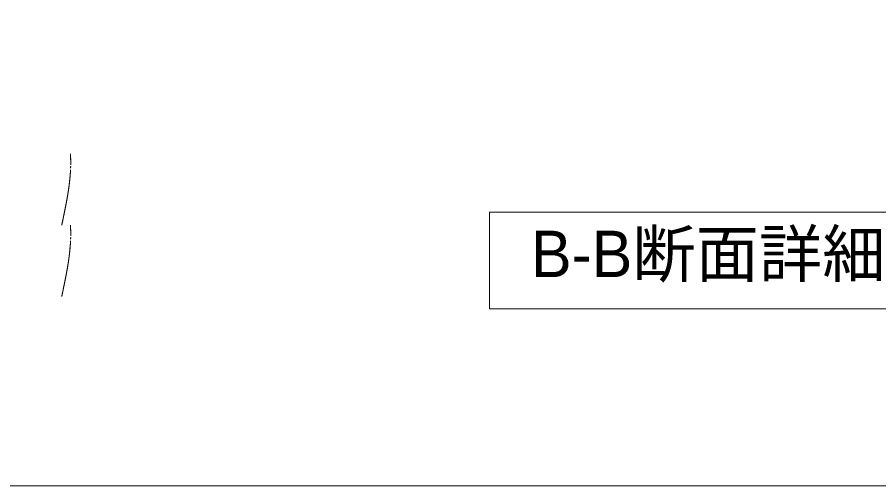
# Model space of a CAD drawing. Units: millimetres, scale not verified. Extents: x -1206 to 1200, y -831 to 831.
# Drawn here: x -630.6 to -328.3, y -830.8 to -666.4 of the extents above; entities that cross this region are included whole.
import ezdxf
from ezdxf.enums import TextEntityAlignment as Align

# ---------------------------------------------------------------- set-up
doc = ezdxf.new("R2010")
doc.units = ezdxf.units.MM
doc.header["$LTSCALE"] = 10
for name, color, linetype, lineweight in [('0-1_0', 3, 'Continuous', 9), ('0-F_zumenwaku', 6, 'Continuous', 9), ('1-3_1', 3, 'Continuous', 9)]:
    doc.layers.add(name, color=color, linetype=linetype, lineweight=lineweight)
doc.layers.add('0-E_moji', color=2, linetype='Continuous')
doc.styles.add('ＭＳ Ｐゴシック', font='')
doc.styles.get('ＭＳ Ｐゴシック').set_extended_font_data('MS PGothic')

msp = doc.modelspace()

# ---------------------------------------------------------------- linework, layer by layer
at = {"layer": '0-1_0'}
for p, q in [((-612.02, -721.53), (-611.92, -721.53)), ((-612.1, -747.57), (-612, -747.57)), ((-612.1, -747.57), (-612, -747.57)), ((-612.75, -752.7), (-612.65, -752.7))]:
    msp.add_line(p, q, dxfattribs=at)
for points in [[(-611.93, -714.66), (-611.95, -714.39), (-611.95, -714.39), (-611.94, -714.48), (-611.94, -714.58)], [(-611.88, -715.82), (-611.93, -714.66), (-611.93, -714.68), (-611.92, -714.77), (-611.92, -714.87), (-611.91, -714.97), (-611.91, -715.06), (-611.91, -715.16), (-611.9, -715.26), (-611.9, -715.35), (-611.89, -715.45), (-611.89, -715.55), (-611.89, -715.64), (-611.88, -715.74)], [(-611.86, -716.99), (-611.88, -715.82), (-611.88, -715.84), (-611.88, -715.93), (-611.87, -716.03), (-611.87, -716.13), (-611.87, -716.22), (-611.87, -716.32), (-611.86, -716.42), (-611.86, -716.51), (-611.86, -716.61), (-611.86, -716.71), (-611.86, -716.8), (-611.86, -716.9)], [(-611.89, -719.33), (-611.87, -718.74), (-611.88, -718.84), (-611.88, -718.94), (-611.88, -719.03), (-611.89, -719.13), (-611.89, -719.23), (-611.89, -719.32)], [(-611.86, -718.16), (-611.86, -716.99), (-611.86, -717), (-611.86, -717.09), (-611.86, -717.19), (-611.86, -717.29), (-611.86, -717.38), (-611.86, -717.48), (-611.86, -717.58), (-611.86, -717.68), (-611.86, -717.77), (-611.86, -717.87), (-611.86, -717.97), (-611.86, -718.06)], [(-612.13, -722.84), (-612.03, -721.67), (-612.04, -721.76), (-612.04, -721.85), (-612.05, -721.95), (-612.06, -722.05), (-612.07, -722.14), (-612.08, -722.24), (-612.08, -722.34), (-612.09, -722.44), (-612.1, -722.53), (-612.11, -722.63), (-612.12, -722.73), (-612.13, -722.83)], [(-612.03, -721.67), (-611.95, -720.5), (-611.95, -720.59), (-611.96, -720.68), (-611.97, -720.78), (-611.97, -720.88), (-611.98, -720.98), (-611.99, -721.07), (-611.99, -721.17), (-612, -721.27), (-612.01, -721.37), (-612.01, -721.46), (-612.02, -721.56), (-612.03, -721.66)], [(-611.95, -720.5), (-611.92, -719.91), (-611.92, -720), (-611.93, -720.1), (-611.93, -720.2), (-611.94, -720.3), (-611.94, -720.39), (-611.95, -720.49)], [(-612.55, -726.38), (-612.39, -725.2), (-612.4, -725.27), (-612.41, -725.36), (-612.43, -725.46), (-612.44, -725.56), (-612.45, -725.66), (-612.46, -725.75), (-612.48, -725.85), (-612.49, -725.95), (-612.5, -726.05), (-612.52, -726.15), (-612.53, -726.24), (-612.54, -726.34)], [(-612.39, -725.2), (-612.25, -724.02), (-612.26, -724.09), (-612.27, -724.19), (-612.28, -724.29), (-612.29, -724.39), (-612.3, -724.49), (-612.32, -724.58), (-612.33, -724.68), (-612.34, -724.78), (-612.35, -724.88), (-612.36, -724.97), (-612.38, -725.07), (-612.39, -725.17)], [(-612.25, -724.02), (-612.13, -722.85), (-612.14, -722.92), (-612.15, -723.02), (-612.16, -723.12), (-612.17, -723.22), (-612.18, -723.31), (-612.19, -723.41), (-612.2, -723.51), (-612.21, -723.61), (-612.22, -723.7), (-612.23, -723.8), (-612.24, -723.9), (-612.25, -724)], [(-612.91, -728.74), (-612.72, -727.56), (-612.73, -727.61), (-612.75, -727.71), (-612.76, -727.81), (-612.78, -727.91), (-612.79, -728), (-612.81, -728.1), (-612.82, -728.2), (-612.84, -728.3), (-612.86, -728.4), (-612.87, -728.49), (-612.89, -728.59), (-612.9, -728.69)], [(-612.72, -727.55), (-612.55, -726.38), (-612.56, -726.44), (-612.57, -726.54), (-612.59, -726.63), (-612.6, -726.73), (-612.61, -726.83), (-612.63, -726.93), (-612.64, -727.03), (-612.66, -727.12), (-612.67, -727.22), (-612.69, -727.32), (-612.7, -727.42), (-612.72, -727.52)], [(-613.55, -732.28), (-613.33, -731.1), (-613.33, -731.14), (-613.35, -731.24), (-613.37, -731.34), (-613.39, -731.43), (-613.41, -731.53), (-613.42, -731.63), (-613.44, -731.73), (-613.46, -731.83), (-613.48, -731.92), (-613.5, -732.02), (-613.52, -732.12), (-613.54, -732.22)], [(-613.33, -731.1), (-613.11, -729.92), (-613.12, -729.96), (-613.14, -730.06), (-613.16, -730.16), (-613.17, -730.26), (-613.19, -730.36), (-613.21, -730.45), (-613.23, -730.55), (-613.24, -730.65), (-613.26, -730.75), (-613.28, -730.85), (-613.3, -730.94), (-613.32, -731.04)], [(-613.11, -729.92), (-612.91, -728.74), (-612.92, -728.79), (-612.94, -728.89), (-612.95, -728.98), (-612.97, -729.08), (-612.99, -729.18), (-613, -729.28), (-613.02, -729.38), (-613.04, -729.47), (-613.05, -729.57), (-613.07, -729.67), (-613.09, -729.77), (-613.1, -729.87)], [(-614.02, -734.65), (-613.78, -733.47), (-613.79, -733.49), (-613.81, -733.59), (-613.83, -733.69), (-613.85, -733.79), (-613.87, -733.89), (-613.88, -733.99), (-613.9, -734.08), (-613.92, -734.18), (-613.94, -734.28), (-613.96, -734.38), (-613.98, -734.48), (-614, -734.57)], [(-613.78, -733.46), (-613.55, -732.28), (-613.56, -732.32), (-613.57, -732.41), (-613.59, -732.51), (-613.61, -732.61), (-613.63, -732.71), (-613.65, -732.81), (-613.67, -732.91), (-613.69, -733), (-613.71, -733.1), (-613.73, -733.2), (-613.75, -733.3), (-613.77, -733.4)], [(-614.75, -738.11), (-614.77, -738.2), (-614.51, -737.02), (-614.52, -737.03), (-614.54, -737.13), (-614.56, -737.23), (-614.58, -737.32), (-614.6, -737.42), (-614.62, -737.52), (-614.64, -737.62), (-614.66, -737.72), (-614.68, -737.82), (-614.7, -737.91), (-614.73, -738.01)], [(-614.51, -737.02), (-614.27, -735.84), (-614.27, -735.85), (-614.29, -735.95), (-614.31, -736.05), (-614.33, -736.15), (-614.35, -736.24), (-614.37, -736.34), (-614.39, -736.44), (-614.41, -736.54), (-614.43, -736.64), (-614.45, -736.73), (-614.47, -736.83), (-614.5, -736.93)], [(-614.26, -735.83), (-614.02, -734.65), (-614.02, -734.67), (-614.04, -734.77), (-614.06, -734.87), (-614.09, -734.97), (-614.11, -735.07), (-614.13, -735.16), (-614.15, -735.26), (-614.17, -735.36), (-614.19, -735.46), (-614.21, -735.56), (-614.23, -735.65), (-614.25, -735.75)], [(-615.02, -739.39), (-614.77, -738.2), (-614.77, -738.21), (-614.79, -738.31), (-614.81, -738.4), (-614.83, -738.5), (-614.85, -738.6), (-614.87, -738.7), (-614.89, -738.8), (-614.91, -738.9), (-614.94, -738.99), (-614.96, -739.09), (-614.98, -739.19), (-615, -739.29)], [(-611.93, -739.66), (-611.95, -739.39), (-611.95, -739.39), (-611.94, -739.48), (-611.94, -739.58)], [(-611.88, -740.82), (-611.93, -739.66), (-611.93, -739.68), (-611.92, -739.77), (-611.92, -739.87), (-611.91, -739.97), (-611.91, -740.06), (-611.91, -740.16), (-611.9, -740.26), (-611.9, -740.35), (-611.89, -740.45), (-611.89, -740.55), (-611.89, -740.64), (-611.88, -740.74)], [(-611.86, -741.99), (-611.88, -740.82), (-611.88, -740.84), (-611.88, -740.93), (-611.87, -741.03), (-611.87, -741.13), (-611.87, -741.22), (-611.87, -741.32), (-611.86, -741.42), (-611.86, -741.51), (-611.86, -741.61), (-611.86, -741.71), (-611.86, -741.8), (-611.86, -741.9)], [(-611.86, -743.16), (-611.86, -741.99), (-611.86, -742), (-611.86, -742.09), (-611.86, -742.19), (-611.86, -742.29), (-611.86, -742.38), (-611.86, -742.48), (-611.86, -742.58), (-611.86, -742.68), (-611.86, -742.77), (-611.86, -742.87), (-611.86, -742.97), (-611.86, -743.06)], [(-612.13, -747.84), (-612.03, -746.67), (-612.04, -746.76), (-612.04, -746.85), (-612.05, -746.95), (-612.06, -747.05), (-612.07, -747.14), (-612.08, -747.24), (-612.08, -747.34), (-612.09, -747.44), (-612.1, -747.53), (-612.11, -747.63), (-612.12, -747.73), (-612.13, -747.83)], [(-612.03, -746.67), (-611.95, -745.5), (-611.95, -745.59), (-611.96, -745.68), (-611.97, -745.78), (-611.97, -745.88), (-611.98, -745.98), (-611.99, -746.07), (-611.99, -746.17), (-612, -746.27), (-612.01, -746.37), (-612.01, -746.46), (-612.02, -746.56), (-612.03, -746.66)], [(-611.95, -745.5), (-611.92, -744.91), (-611.92, -745), (-611.93, -745.1), (-611.93, -745.2), (-611.94, -745.3), (-611.94, -745.39), (-611.95, -745.49)], [(-611.89, -744.33), (-611.87, -743.74), (-611.88, -743.84), (-611.88, -743.94), (-611.88, -744.03), (-611.89, -744.13), (-611.89, -744.23), (-611.89, -744.32)], [(-612.39, -750.2), (-612.25, -749.02), (-612.26, -749.09), (-612.27, -749.19), (-612.28, -749.29), (-612.29, -749.39), (-612.3, -749.49), (-612.32, -749.58), (-612.33, -749.68), (-612.34, -749.78), (-612.35, -749.88), (-612.36, -749.97), (-612.38, -750.07), (-612.39, -750.17)], [(-612.25, -749.02), (-612.13, -747.85), (-612.14, -747.92), (-612.15, -748.02), (-612.16, -748.12), (-612.17, -748.22), (-612.18, -748.31), (-612.19, -748.41), (-612.2, -748.51), (-612.21, -748.61), (-612.22, -748.7), (-612.23, -748.8), (-612.24, -748.9), (-612.25, -749)], [(-612.91, -753.74), (-612.72, -752.56), (-612.73, -752.61), (-612.75, -752.71), (-612.76, -752.81), (-612.78, -752.91), (-612.79, -753), (-612.81, -753.1), (-612.82, -753.2), (-612.84, -753.3), (-612.86, -753.4), (-612.87, -753.49), (-612.89, -753.59), (-612.9, -753.69)], [(-612.72, -752.55), (-612.55, -751.38), (-612.56, -751.44), (-612.57, -751.54), (-612.59, -751.63), (-612.6, -751.73), (-612.61, -751.83), (-612.63, -751.93), (-612.64, -752.03), (-612.66, -752.12), (-612.67, -752.22), (-612.69, -752.32), (-612.7, -752.42), (-612.72, -752.52)], [(-612.55, -751.38), (-612.39, -750.2), (-612.4, -750.27), (-612.41, -750.36), (-612.43, -750.46), (-612.44, -750.56), (-612.45, -750.66), (-612.46, -750.75), (-612.48, -750.85), (-612.49, -750.95), (-612.5, -751.05), (-612.52, -751.15), (-612.53, -751.24), (-612.54, -751.34)], [(-613.33, -756.1), (-613.11, -754.92), (-613.12, -754.96), (-613.14, -755.06), (-613.16, -755.16), (-613.17, -755.26), (-613.19, -755.36), (-613.21, -755.45), (-613.23, -755.55), (-613.24, -755.65), (-613.26, -755.75), (-613.28, -755.85), (-613.3, -755.94), (-613.32, -756.04)], [(-613.11, -754.92), (-612.91, -753.74), (-612.92, -753.79), (-612.94, -753.89), (-612.95, -753.98), (-612.97, -754.08), (-612.99, -754.18), (-613, -754.28), (-613.02, -754.38), (-613.04, -754.47), (-613.05, -754.57), (-613.07, -754.67), (-613.09, -754.77), (-613.1, -754.87)], [(-614.02, -759.65), (-613.78, -758.47), (-613.79, -758.49), (-613.81, -758.59), (-613.83, -758.69), (-613.85, -758.79), (-613.87, -758.89), (-613.88, -758.99), (-613.9, -759.08), (-613.92, -759.18), (-613.94, -759.28), (-613.96, -759.38), (-613.98, -759.48), (-614, -759.57)], [(-613.78, -758.46), (-613.55, -757.28), (-613.56, -757.32), (-613.57, -757.41), (-613.59, -757.51), (-613.61, -757.61), (-613.63, -757.71), (-613.65, -757.81), (-613.67, -757.91), (-613.69, -758), (-613.71, -758.1), (-613.73, -758.2), (-613.75, -758.3), (-613.77, -758.4)], [(-613.55, -757.28), (-613.33, -756.1), (-613.33, -756.14), (-613.35, -756.24), (-613.37, -756.34), (-613.39, -756.43), (-613.41, -756.53), (-613.42, -756.63), (-613.44, -756.73), (-613.46, -756.83), (-613.48, -756.92), (-613.5, -757.02), (-613.52, -757.12), (-613.54, -757.22)], [(-614.51, -762.02), (-614.27, -760.84), (-614.27, -760.85), (-614.29, -760.95), (-614.31, -761.05), (-614.33, -761.15), (-614.35, -761.24), (-614.37, -761.34), (-614.39, -761.44), (-614.41, -761.54), (-614.43, -761.64), (-614.45, -761.73), (-614.47, -761.83), (-614.5, -761.93)], [(-614.26, -760.83), (-614.02, -759.65), (-614.02, -759.67), (-614.04, -759.77), (-614.06, -759.87), (-614.09, -759.97), (-614.11, -760.07), (-614.13, -760.16), (-614.15, -760.26), (-614.17, -760.36), (-614.19, -760.46), (-614.21, -760.56), (-614.23, -760.65), (-614.25, -760.75)], [(-615.02, -764.39), (-614.77, -763.2), (-614.77, -763.21), (-614.79, -763.31), (-614.81, -763.4), (-614.83, -763.5), (-614.85, -763.6), (-614.87, -763.7), (-614.89, -763.8), (-614.91, -763.9), (-614.94, -763.99), (-614.96, -764.09), (-614.98, -764.19), (-615, -764.29)], [(-614.75, -763.11), (-614.77, -763.2), (-614.51, -762.02), (-614.52, -762.03), (-614.54, -762.13), (-614.56, -762.23), (-614.58, -762.32), (-614.6, -762.42), (-614.62, -762.52), (-614.64, -762.62), (-614.66, -762.72), (-614.68, -762.82), (-614.7, -762.91), (-614.73, -763.01)]]:
    msp.add_lwpolyline(points, close=True, dxfattribs=at)
at = {"layer": '0-F_zumenwaku'}
msp.add_lwpolyline([(-1199.88, -830.78), (1200.12, -830.78), (1200.12, 831.22), (-1199.88, 831.22)], close=True, dxfattribs=at)
at = {"layer": '1-3_1'}
msp.add_lwpolyline([(-464.87, -734.81), (-295.7, -734.81), (-295.7, -768.71), (-464.87, -768.71)], close=True, dxfattribs=at)

# ---------------------------------------------------------------- texts
at = {"layer": '0-E_moji', "style": 'ＭＳ Ｐゴシック'}
msp.add_text('B-B断面詳細図', height=16.28, dxfattribs=at).set_placement((-450.29, -762.47), align=Align.BOTTOM_LEFT)

doc.saveas('drawing.dxf')
